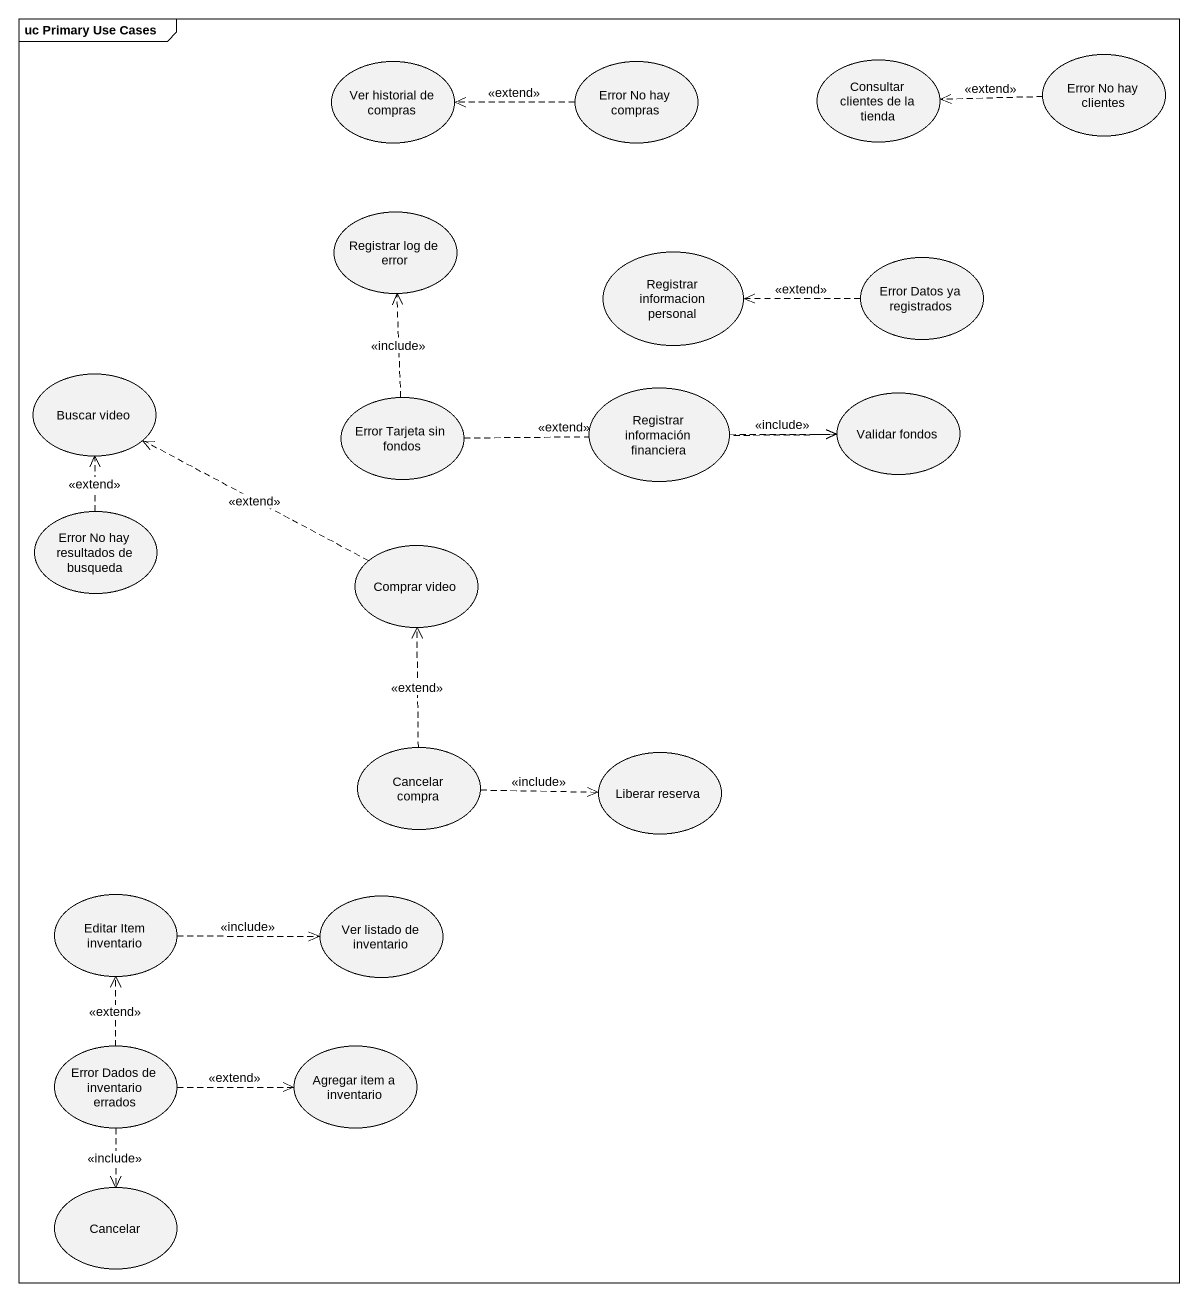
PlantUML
@startuml
mainframe uc Primary Use Cases
usecase "Ver historial de compras" as Ver_historial_de_compras
usecase "Error No hay compras" as Error_No_hay_compras
usecase "Consultar clientes de la tienda" as Consultar_clientes_de_la
usecase "Error No hay clientes" as Error_No_hay_clientes
usecase "Registrar log de error" as Registrar_log_de_error
usecase "Registrar informacion personal" as Registrar_informacion
usecase "Error Datos ya registrados" as Error_Datos_ya_registrados
usecase "Buscar video" as Buscar_video
usecase "Error Tarjeta sin fondos" as Error_Tarjeta_sin_fondos
usecase "Registrar información financiera" as Registrar_información
usecase "Validar fondos" as Validar_fondos
usecase "Error No hay resultados de busqueda" as Error_No_hay_resultados_de
usecase "Comprar video" as Comprar_video
usecase "Cancelar compra" as Cancelar_compra
usecase "Liberar reserva" as Liberar_reserva
usecase "Editar Item inventario" as Editar_Item_inventario
usecase "Ver listado de inventario" as Ver_listado_de_inventario
usecase "Error Dados de inventario errados" as Error_Dados_de_inventario
usecase "Agregar item a inventario" as Agregar_item_a_inventario
usecase Cancelar
Error_No_hay_compras .left.> Ver_historial_de_compras : <<extend>>
Error_No_hay_clientes .left.> Consultar_clientes_de_la : <<extend>>
Error_Datos_ya_registrados .left.> Registrar_informacion : <<extend>>
Error_Tarjeta_sin_fondos .up.> Registrar_log_de_error : <<include>>
Error_Tarjeta_sin_fondos .right.> Validar_fondos : <<extend>>
Registrar_información .right.> Validar_fondos : <<include>>
Error_No_hay_resultados_de .up.> Buscar_video : <<extend>>
Comprar_video .left.> Buscar_video : <<extend>>
Cancelar_compra .up.> Comprar_video : <<extend>>
Cancelar_compra .right.> Liberar_reserva : <<include>>
Editar_Item_inventario .right.> Ver_listado_de_inventario : <<include>>
Error_Dados_de_inventario .up.> Editar_Item_inventario : <<extend>>
Error_Dados_de_inventario .right.> Agregar_item_a_inventario : <<extend>>
Error_Dados_de_inventario ..> Cancelar : <<include>>
@enduml
